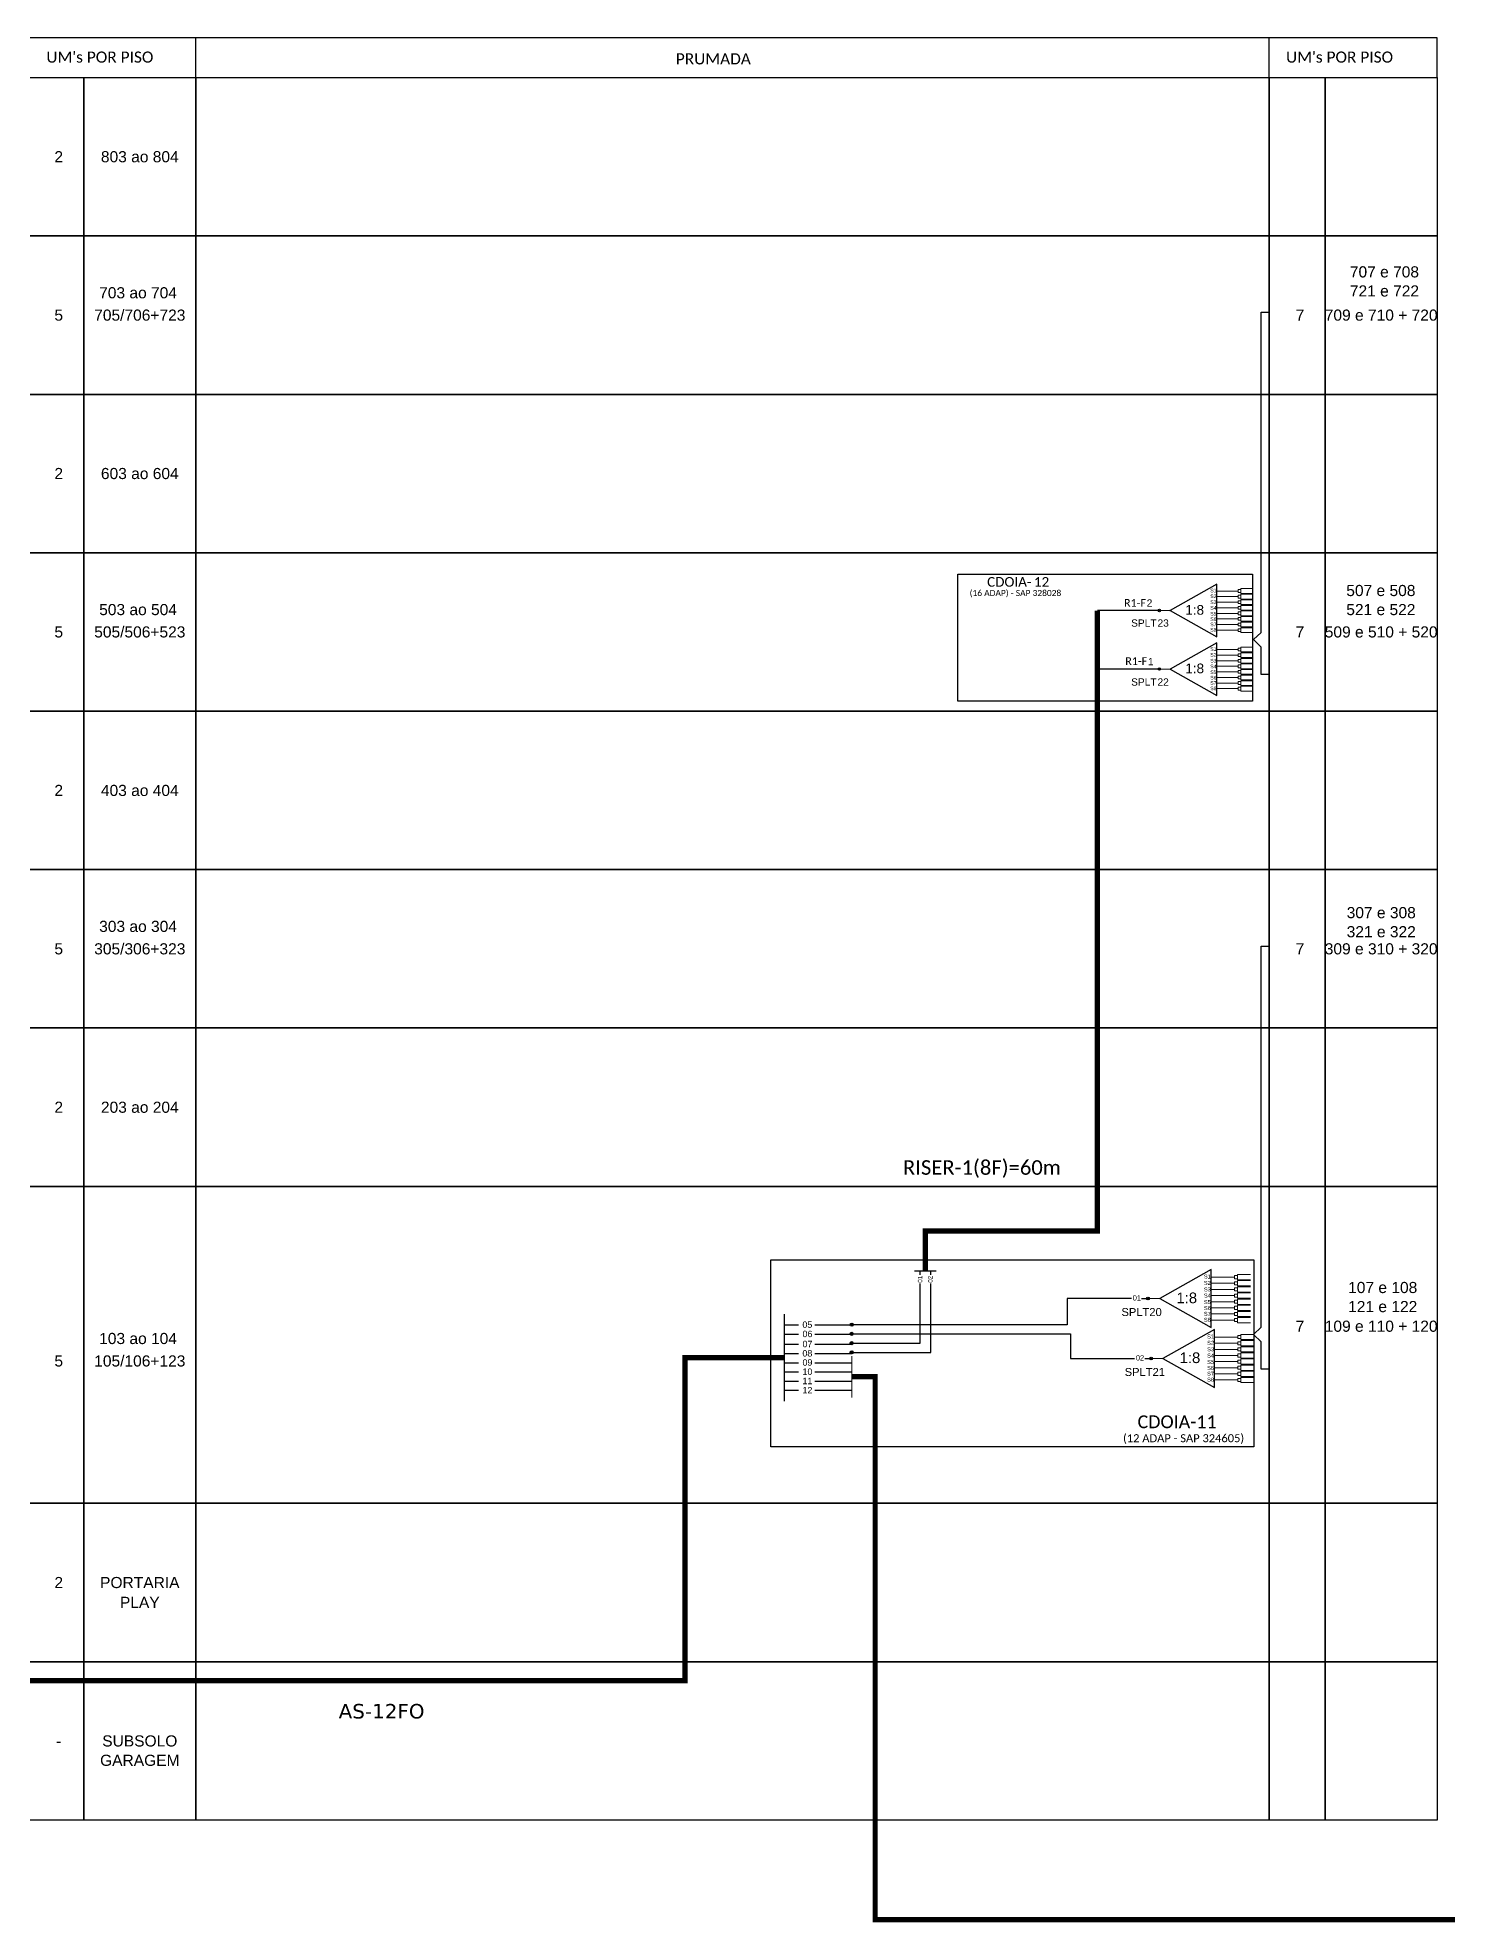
# Model space of a CAD drawing. Extents: x -89 to 749, y -559 to 1299.
# Drawn here: x 398.4 to 544.1, y -313.6 to -118.8 of the extents above; entities that cross this region are included whole.
import ezdxf
from ezdxf.enums import TextEntityAlignment as Align

# ---------------------------------------------------------------- set-up
doc = ezdxf.new("R2010")
doc.units = 0
doc.layers.add('40.1-ETIQUETAS', color=1, linetype='Continuous', lineweight=20)
doc.styles.add('ARIAL', font='arial.ttf')
doc.styles.add('siredit', font='verdana.ttf')
doc.styles.add('WMF-Calibri0', font='CALIBRI.TTF')

# ---------------------------------------------------------------- blocks, each defined once
blk = doc.blocks.new('SPLT_1-8_SC-APC')
at = {"color": 1}
blk.add_lwpolyline([(-7.37, -2.1), (-17.04, -7.55), (-7.37, -13), (-7.37, -2.1)], dxfattribs=at)
at = {"color": 3, "lineweight": 0}
for points in [[(-2.99, -3.51), (-7.37, -3.51)], [(-2.41, -3.02), (-2.41, -4)], [(-2.41, -3.02), (0, -3.02)], [(-7.37, -4.66), (-2.99, -4.66)], [(-7.37, -5.82), (-2.99, -5.82)], [(-7.37, -6.97), (-2.99, -6.97)], [(-2.41, -4), (0, -4)], [(-2.41, -4.17), (-2.41, -5.16)], [(-2.41, -4.17), (0, -4.17)], [(-2.41, -5.16), (0, -5.16)], [(-2.41, -5.32), (-2.41, -6.31)], [(-2.41, -5.32), (0, -5.32)], [(-2.41, -6.31), (0, -6.31)], [(-2.41, -6.48), (-2.41, -7.46)], [(-2.41, -6.48), (0, -6.48)], [(-7.37, -8.12), (-2.99, -8.12)], [(-7.37, -9.28), (-2.99, -9.28)], [(-7.37, -10.43), (-2.99, -10.43)], [(-2.41, -7.46), (0, -7.46)], [(-2.41, -7.63), (-2.41, -8.62)], [(-2.41, -7.63), (0, -7.63)], [(-2.41, -8.62), (0, -8.62)], [(-2.41, -8.78), (-2.41, -9.77)], [(-2.41, -8.78), (0, -8.78)], [(-2.41, -9.77), (0, -9.77)], [(-2.41, -9.94), (-2.41, -10.92)], [(-2.41, -9.94), (0, -9.94)], [(-7.37, -11.58), (-2.99, -11.58)], [(-2.41, -10.92), (0, -10.92)], [(-2.41, -11.09), (-2.41, -12.08)], [(-2.41, -11.09), (0, -11.09)], [(-2.41, -12.08), (0, -12.08)]]:
    blk.add_lwpolyline(points, dxfattribs=at)
for points in [[(-2.99, -3.22), (-2.41, -3.22), (-2.41, -3.8), (-2.99, -3.8)], [(-2.99, -4.38), (-2.41, -4.38), (-2.41, -4.95), (-2.99, -4.95)], [(-2.99, -5.53), (-2.41, -5.53), (-2.41, -6.1), (-2.99, -6.1)], [(-2.99, -6.68), (-2.41, -6.68), (-2.41, -7.26), (-2.99, -7.26)], [(-2.99, -7.84), (-2.41, -7.84), (-2.41, -8.41), (-2.99, -8.41)], [(-2.99, -8.99), (-2.41, -8.99), (-2.41, -9.56), (-2.99, -9.56)], [(-2.99, -10.14), (-2.41, -10.14), (-2.41, -10.72), (-2.99, -10.72)], [(-2.99, -11.3), (-2.41, -11.3), (-2.41, -11.87), (-2.99, -11.87)]]:
    blk.add_lwpolyline(points, close=True, dxfattribs=at)
at = {"color": 1, "lineweight": 0}
blk.add_lwpolyline([(-17.04, -7.55), (-19.26, -7.55)], dxfattribs=at)
at = {"color": 1, "style": 'ARIAL'}
for s, height, p in [('S1', 0.75, (-8.74, -3.78)), ('1:8', 2, (-13.91, -8.4)), ('S2', 0.75, (-8.74, -4.97)), ('S3', 0.75, (-8.74, -6.18)), ('S4', 0.75, (-8.74, -7.36)), ('S5', 0.75, (-8.74, -8.57)), ('S6', 0.75, (-8.74, -9.69)), ('S7', 0.75, (-8.74, -10.78)), ('S8', 0.75, (-8.74, -11.9))]:
    blk.add_text(s, height=height, dxfattribs=at).set_placement(p)

msp = doc.modelspace()

# ---------------------------------------------------------------- hatches: boundary and pattern name
h = msp.add_hatch(color=3)
h.dxf.hatch_style = 1
edge = h.paths.add_edge_path()
edge.add_arc((514.38, -178.02), 0.128, 0, 360)
h = msp.add_hatch(color=3)
h.dxf.hatch_style = 1
edge = h.paths.add_edge_path()
edge.add_arc((514.38, -184.07), 0.128, 0, 360)
h = msp.add_hatch(color=3)
h.dxf.hatch_style = 1
edge = h.paths.add_edge_path()
edge.add_arc((513.2, -249.13), 0.141, 0, 360)
h = msp.add_hatch(color=3)
h.dxf.hatch_style = 1
edge = h.paths.add_edge_path()
edge.add_arc((482.58, -251.83), 0.16, 0, 360)
h = msp.add_hatch(color=3)
h.dxf.hatch_style = 1
edge = h.paths.add_edge_path()
edge.add_arc((482.58, -252.77), 0.16, 0, 360)
h = msp.add_hatch(color=3)
h.dxf.hatch_style = 1
edge = h.paths.add_edge_path()
edge.add_arc((482.58, -253.73), 0.16, 0, 360)
h = msp.add_hatch(color=3)
h.dxf.hatch_style = 1
edge = h.paths.add_edge_path()
edge.add_arc((482.58, -254.69), 0.16, 0, 360)
h = msp.add_hatch(color=3)
h.dxf.hatch_style = 1
edge = h.paths.add_edge_path()
edge.add_arc((513.52, -255.32), 0.141, 0, 360)

# ---------------------------------------------------------------- linework, layer by layer
for points in [[(414.78, -122.93), (414.78, -118.82), (274.9, -118.82)], [(414.78, -122.93), (543.08, -122.93), (543.08, -118.82), (414.78, -118.82)], [(525.71, -122.93), (525.71, -118.82)]]:
    msp.add_lwpolyline(points)
at = {"color": 3}
for points in [[(414.78, -122.93), (414.78, -118.82)], [(525.73, -184.62), (524.9, -184.62), (524.9, -181.79), (524.12, -181.03), (524.9, -180.28), (524.9, -147.18), (525.72, -147.18)], [(525.73, -256.41), (524.9, -256.41), (524.9, -253.58), (524.12, -252.83), (524.9, -252.07), (524.9, -212.7), (525.72, -212.7)], [(511.5, -249.13), (504.86, -249.13), (504.86, -251.83), (482.74, -251.83)], [(512.54, -249.13), (513.2, -249.13)]]:
    msp.add_lwpolyline(points, dxfattribs=at)
for points in [[(397.42, -122.93), (403.21, -122.93), (403.21, -139.3), (397.42, -139.3)], [(403.21, -122.93), (414.78, -122.93), (414.78, -139.3), (403.21, -139.3)], [(414.78, -122.93), (525.72, -122.93), (525.72, -139.3), (414.78, -139.3)], [(525.72, -122.93), (531.51, -122.93), (531.51, -139.3), (525.72, -139.3)], [(531.51, -122.93), (543.08, -122.93), (543.08, -139.3), (531.51, -139.3)], [(397.42, -139.3), (403.21, -139.3), (403.21, -155.68), (397.42, -155.68)], [(403.21, -139.3), (414.78, -139.3), (414.78, -155.68), (403.21, -155.68)], [(414.78, -139.3), (525.72, -139.3), (525.72, -155.68), (414.78, -155.68)], [(525.72, -139.3), (531.51, -139.3), (531.51, -155.68), (525.72, -155.68)], [(531.51, -139.3), (543.08, -139.3), (543.08, -155.68), (531.51, -155.68)], [(397.42, -155.68), (403.21, -155.68), (403.21, -172.05), (397.42, -172.05)], [(403.21, -155.68), (414.78, -155.68), (414.78, -172.05), (403.21, -172.05)], [(414.78, -155.68), (525.72, -155.68), (525.72, -172.05), (414.78, -172.05)], [(525.72, -155.68), (531.51, -155.68), (531.51, -172.05), (525.72, -172.05)], [(531.51, -155.68), (543.08, -155.68), (543.08, -172.05), (531.51, -172.05)], [(397.42, -172.05), (403.21, -172.05), (403.21, -188.42), (397.42, -188.42)], [(403.21, -172.05), (414.78, -172.05), (414.78, -188.42), (403.21, -188.42)], [(414.78, -172.05), (525.72, -172.05), (525.72, -188.42), (414.78, -188.42)], [(525.72, -172.05), (531.51, -172.05), (531.51, -188.42), (525.72, -188.42)], [(531.51, -172.05), (543.08, -172.05), (543.08, -188.42), (531.51, -188.42)], [(397.42, -188.42), (403.21, -188.42), (403.21, -204.79), (397.42, -204.79)], [(403.21, -188.42), (414.78, -188.42), (414.78, -204.79), (403.21, -204.79)], [(414.78, -188.42), (525.72, -188.42), (525.72, -204.79), (414.78, -204.79)], [(525.72, -188.42), (531.51, -188.42), (531.51, -204.79), (525.72, -204.79)], [(531.51, -188.42), (543.08, -188.42), (543.08, -204.79), (531.51, -204.79)], [(397.42, -204.79), (403.21, -204.79), (403.21, -221.16), (397.42, -221.16)], [(403.21, -204.79), (414.78, -204.79), (414.78, -221.16), (403.21, -221.16)], [(414.78, -204.79), (525.72, -204.79), (525.72, -221.16), (414.78, -221.16)], [(525.72, -204.79), (531.51, -204.79), (531.51, -221.16), (525.72, -221.16)], [(531.51, -204.79), (543.08, -204.79), (543.08, -221.16), (531.51, -221.16)], [(397.42, -221.16), (403.21, -221.16), (403.21, -237.54), (397.42, -237.54)], [(403.21, -221.16), (414.78, -221.16), (414.78, -237.54), (403.21, -237.54)], [(414.78, -221.16), (525.72, -221.16), (525.72, -237.54), (414.78, -237.54)], [(525.72, -221.16), (531.51, -221.16), (531.51, -237.54), (525.72, -237.54)], [(531.51, -221.16), (543.08, -221.16), (543.08, -237.54), (531.51, -237.54)], [(397.42, -237.54), (403.21, -237.54), (403.21, -270.28), (397.42, -270.28)], [(403.21, -237.54), (414.78, -237.54), (414.78, -270.28), (403.21, -270.28)], [(414.78, -237.54), (525.72, -237.54), (525.72, -270.28), (414.78, -270.28)], [(525.72, -237.54), (531.51, -237.54), (531.51, -270.28), (525.72, -270.28)], [(531.51, -237.54), (543.08, -237.54), (543.08, -270.28), (531.51, -270.28)], [(397.42, -270.28), (403.21, -270.28), (403.21, -286.65), (397.42, -286.65)], [(403.21, -270.28), (414.78, -270.28), (414.78, -286.65), (403.21, -286.65)], [(414.78, -270.28), (525.72, -270.28), (525.72, -286.65), (414.78, -286.65)], [(525.72, -270.28), (531.51, -270.28), (531.51, -286.65), (525.72, -286.65)], [(531.51, -270.28), (543.08, -270.28), (543.08, -286.65), (531.51, -286.65)], [(397.42, -286.65), (403.21, -286.65), (403.21, -303.02), (397.42, -303.02)], [(403.21, -286.65), (414.78, -286.65), (414.78, -303.02), (403.21, -303.02)], [(414.78, -286.65), (525.72, -286.65), (525.72, -303.02), (414.78, -303.02)], [(525.72, -286.65), (531.51, -286.65), (531.51, -303.02), (525.72, -303.02)], [(531.51, -286.65), (543.08, -286.65), (543.08, -303.02), (531.51, -303.02)]]:
    msp.add_lwpolyline(points, close=True)
at = {"color": 1}
for points in [[(524.01, -186.2), (524.01, -186.2), (524.01, -187.38), (493.53, -187.38), (493.53, -174.25), (497.44, -174.25)], [(475.63, -259.72), (475.63, -250.75)], [(475.63, -251.84), (477.08, -251.84)], [(478.78, -251.84), (482.58, -251.83), (482.58, -251.83)]]:
    msp.add_lwpolyline(points, dxfattribs=at)
for points in [[(493.53, -174.25), (524.01, -174.25), (524.01, -187.38), (493.53, -187.38)], [(474.21, -245.12), (524.14, -245.12), (524.14, -264.43), (474.21, -264.43)]]:
    msp.add_lwpolyline(points, close=True, dxfattribs=at)
at = {"color": 5, "const_width": 0.55}
msp.add_lwpolyline([(490.19, -246.25), (490.19, -242.14), (507.97, -242.14), (507.97, -178.02)], dxfattribs=at)
at = {"color": 5}
for points in [[(514.38, -178.02), (507.97, -178.02)], [(514.38, -184.07), (507.97, -184.07)], [(489.08, -246.25), (491.31, -246.25)], [(489.65, -246.68), (489.65, -246.25)], [(490.75, -246.68), (490.75, -246.25)], [(482.58, -253.73), (489.65, -253.73), (489.65, -247.55)], [(482.58, -254.69), (490.75, -254.69), (490.75, -247.55)]]:
    msp.add_lwpolyline(points, dxfattribs=at)
at = {"color": 190}
for points in [[(475.63, -252.79), (477.08, -252.79)], [(478.78, -252.79), (482.58, -252.79), (482.58, -252.79)]]:
    msp.add_lwpolyline(points, dxfattribs=at)
at = {"color": 2}
for points in [[(482.58, -252.77), (505.18, -252.77), (505.18, -255.32), (511.82, -255.32)], [(512.86, -255.32), (513.52, -255.32)]]:
    msp.add_lwpolyline(points, dxfattribs=at)
at = {"color": 1}
for points, const_width in [([(354.25, -258.96), (358.17, -258.96), (358.17, -288.62), (465.33, -288.62), (465.33, -255.24), (475.63, -255.24)], 0.55), ([(482.58, -255.06), (482.58, -259.35)], 0.1), ([(482.58, -257.21), (485, -257.21), (485, -313.31), (622.6, -313.31), (622.6, -257), (627.33, -257)], 0.55)]:
    msp.add_lwpolyline(points, dxfattribs=dict(at, const_width=const_width))
at = {"color": 36}
for points in [[(475.63, -253.85), (477.08, -253.85)], [(478.78, -253.85), (482.58, -253.85), (482.58, -253.85)]]:
    msp.add_lwpolyline(points, dxfattribs=at)
at = {"color": 6}
for points in [[(475.63, -254.8), (477.08, -254.8)], [(478.78, -254.79), (482.58, -254.79), (482.58, -254.79)]]:
    msp.add_lwpolyline(points, dxfattribs=at)
at = {"color": 250}
for points in [[(475.63, -255.75), (477.08, -255.75)], [(478.78, -255.75), (482.58, -255.75), (482.58, -255.75)]]:
    msp.add_lwpolyline(points, dxfattribs=at)
at = {"color": 252}
for points in [[(475.63, -256.7), (477.08, -256.7)], [(478.78, -256.7), (482.58, -256.7), (482.58, -256.7)]]:
    msp.add_lwpolyline(points, dxfattribs=at)
at = {"color": 30}
for points in [[(475.63, -257.65), (477.08, -257.65)], [(478.78, -257.65), (482.58, -257.65), (482.58, -257.65)]]:
    msp.add_lwpolyline(points, dxfattribs=at)
at = {"color": 151}
for points in [[(475.63, -258.6), (477.08, -258.6)], [(478.78, -258.6), (482.58, -258.6), (482.58, -258.6)]]:
    msp.add_lwpolyline(points, dxfattribs=at)
at = {"color": 3}
for centre, radius in [((514.38, -178.02), 0.128), ((514.38, -184.07), 0.128), ((513.2, -249.13), 0.141), ((482.58, -251.83), 0.16), ((482.58, -252.77), 0.16), ((482.58, -253.73), 0.16), ((482.58, -254.69), 0.16), ((513.52, -255.32), 0.141)]:
    msp.add_circle(centre, radius, dxfattribs=at)
msp.add_point((515.49, -178.02))

# ---------------------------------------------------------------- block references
for p, xscale, yscale, zscale in [((524.01, -174.25), 0.5, 0.5, 0.5), ((524.01, -180.3), 0.5, 0.5, 0.5), ((523.79, -244.98), 0.55, 0.55, 0.55), ((524.12, -251.17), 0.55, 0.55, 0.55)]:
    msp.add_blockref('SPLT_1-8_SC-APC', p, dxfattribs=dict(at, xscale=xscale, yscale=yscale, zscale=zscale))

# ---------------------------------------------------------------- texts
at = {"style": 'WMF-Calibri0'}
for s, p in [("UM's POR PISO", (399.33, -121.4)), ('PRUMADA', (464.39, -121.58)), ("UM's POR PISO", (527.47, -121.4))]:
    msp.add_text(s, height=1.15, dxfattribs=at).set_placement(p)
at = {"style": 'ARIAL'}
for s, height, p in [('2', 1.15, (400.61, -131.12)), ('803 ao 804', 1.15, (408.99, -131.12)), ('703 ao 704', 1.15, (408.81, -145.18)), ('7', 1.15, (528.91, -147.49)), ('709 e 710 + 720', 1.15, (537.3, -147.49)), ('2', 1.15, (400.61, -163.86)), ('603 ao 604', 1.15, (408.99, -163.86)), ('503 ao 504', 1.15, (408.81, -177.92)), ('7', 1.15, (528.91, -180.23)), ('509 e 510 + 520', 1.15, (537.3, -180.23)), ('2', 1.15, (400.61, -196.61)), ('403 ao 404', 1.15, (408.99, -196.61)), ('303 ao 304', 1.15, (408.81, -210.66)), ('7', 1.15, (528.91, -212.98)), ('309 e 310 + 320', 1.15, (537.3, -212.98)), ('2', 1.15, (400.61, -229.35)), ('203 ao 204', 1.15, (408.99, -229.35)), ('01', 0.55, (512.05, -249.05)), ('103 ao 104', 1.15, (408.81, -253.25)), ('05', 0.661, (477.99, -251.82)), ('06', 0.661, (478, -252.78)), ('7', 1.15, (528.91, -251.98)), ('109 e 110 + 120', 1.15, (537.3, -251.98)), ('08', 0.661, (477.99, -254.78)), ('07', 0.661, (478, -253.82)), ('02', 0.55, (512.37, -255.25)), ('09', 0.661, (478, -255.73)), ('10', 0.661, (478, -256.68)), ('11', 0.661, (478, -257.64)), ('12', 0.661, (478, -258.59)), ('2', 1.15, (400.61, -278.47)), ('PORTARIA', 1.15, (408.99, -278.47)), ('PLAY', 1.15, (408.99, -280.52)), ('-', 1.15, (400.61, -294.84)), ('SUBSOLO', 1.15, (408.99, -294.84)), ('GARAGEM', 1.15, (408.99, -296.84))]:
    msp.add_text(s, height=height, dxfattribs=at).set_placement(p, align=Align.MIDDLE_CENTER)
at = {"color": 4, "style": 'ARIAL'}
for s, p in [('707 e 708', (537.64, -143.02)), ('721 e 722', (537.64, -144.99)), ('5', (400.61, -147.49)), ('705/706+723', (408.99, -147.49)), ('507 e 508', (537.27, -175.95)), ('521 e 522', (537.27, -177.92)), ('5', (400.61, -180.23)), ('505/506+523', (408.99, -180.23)), ('307 e 308', (537.31, -209.24)), ('321 e 322', (537.31, -211.21)), ('5', (400.61, -212.98)), ('305/306+323', (408.99, -212.98)), ('107 e 108', (537.46, -247.98)), ('121 e 122', (537.46, -249.95)), ('5', (400.61, -255.57)), ('105/106+123', (408.99, -255.57))]:
    msp.add_text(s, height=1.15, dxfattribs=at).set_placement(p, align=Align.MIDDLE_CENTER)
at = {"color": 1, "style": 'WMF-Calibri0'}
for s, height, p in [('CDOIA-', 1, (496.57, -175.56)), ('12', 1, (501.41, -175.56)), ('CDOIA-11', 1.323, (512.12, -262.52))]:
    msp.add_text(s, height=height, dxfattribs=at).set_placement(p)
for s, height, p in [('(16 ADAP) - SAP 328028', 0.625, (499.5, -176.52)), ('(12 ADAP - SAP 324605)', 0.8268, (516.88, -263.97))]:
    msp.add_text(s, height=height, dxfattribs=at).set_placement(p, align=Align.CENTER)
at = {"color": 5, "style": 'WMF-Calibri0'}
for s, height, p in [('R1-F', 0.8, (510.72, -177.63)), ('R1-F', 0.8, (510.85, -183.65)), ('RISER-1(8F)=60m', 1.5, (487.87, -236.33))]:
    msp.add_text(s, height=height, dxfattribs=at).set_placement(p)
at = {"color": 5, "style": 'ARIAL'}
for s, p in [('2', (513.36, -177.62)), ('1', (513.49, -183.67))]:
    msp.add_text(s, height=0.75, dxfattribs=at).set_placement(p, align=Align.CENTER)
at = {"color": 7, "style": 'ARIAL'}
for s, p in [('SPLT', (512.77, -179.69)), ('23', (514.77, -179.69)), ('SPLT', (512.77, -185.78)), ('22', (514.77, -185.78))]:
    msp.add_text(s, height=0.75, dxfattribs=at).set_placement(p, align=Align.CENTER)
at = {"style": 'ARIAL'}
for s, p in [('01', (489.64, -247.13)), ('02', (490.7, -247.13))]:
    msp.add_text(s, height=0.46, rotation=90, dxfattribs=at).set_placement(p, align=Align.MIDDLE_CENTER)
for s, p in [('SPLT20', (512.54, -250.93)), ('SPLT21', (512.87, -257.12))]:
    msp.add_text(s, height=0.825, dxfattribs=at).set_placement(p, align=Align.CENTER)
at = {"layer": '40.1-ETIQUETAS', "color": 1, "style": 'siredit'}
msp.add_text('AS-12FO', height=1.5, dxfattribs=at).set_placement((433.98, -291.77), align=Align.MIDDLE_CENTER)

doc.saveas('drawing.dxf')
